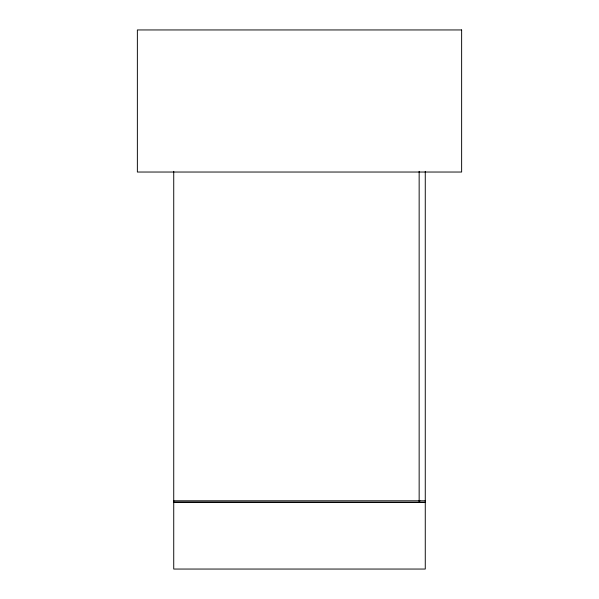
<?xml version="1.0" encoding="UTF-8"?>
<svg xmlns="http://www.w3.org/2000/svg" width="599" height="599" viewBox="0 0 599 599"><rect width="100%" height="100%" fill="white"/><g stroke="black" fill="none" stroke-linecap="round" stroke-linejoin="round"><path stroke-width="0.9" d="M173.732 500.801L425.268 500.801M173.732 502.419L425.268 502.419M173.732 502.014L425.268 502.217M425.268 171.344L425.268 569.05L173.732 569.05L173.732 171.344M419.832 500.584L419.832 501.123M419.15 171.344L419.15 502.209M461.634 29.95L137.366 29.95L137.366 172.033L461.634 172.033L461.634 29.95"/></g></svg>
